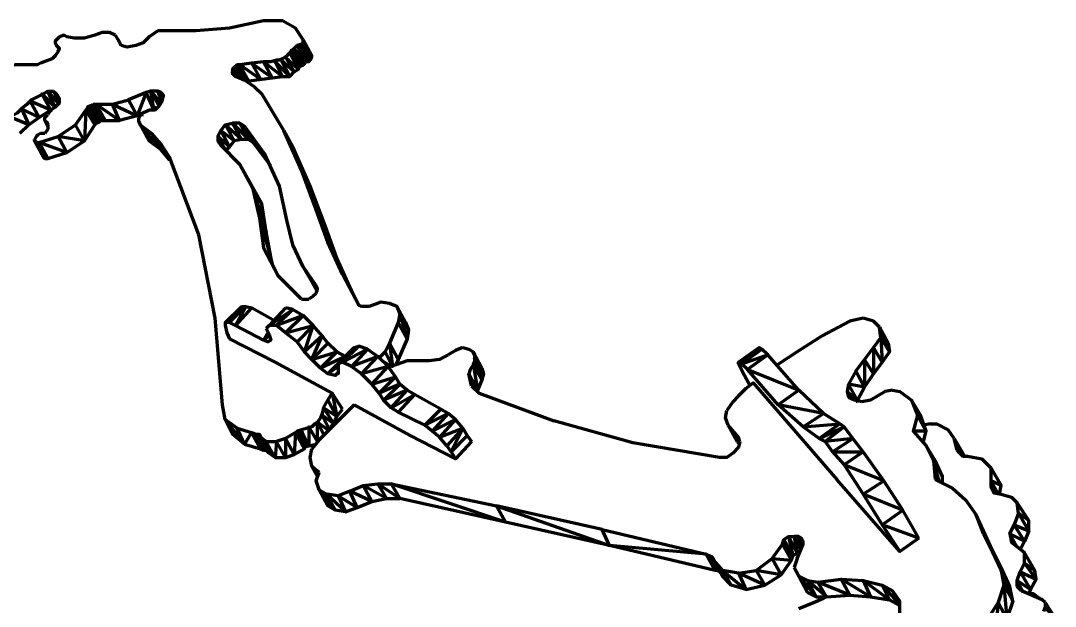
# Model space of a CAD drawing. Header units: inches. Extents: x -243 to 239, y -353 to 248.
# Drawn here: x 114.1 to 231.7, y -127.8 to -61.2 of the extents above; entities that cross this region are included whole.
import ezdxf

# ---------------------------------------------------------------- set-up
doc = ezdxf.new("R2010")
doc.units = ezdxf.units.IN
doc.layers.add('P', color=250, linetype='CONTINUOUS', lineweight=100)

msp = doc.modelspace()

# ---------------------------------------------------------------- linework, layer by layer
at = {"layer": 'P', "color": 151, "linetype": 'CONTINUOUS'}
for points in [[(141.67, -61.17), (137.83, -62), (134, -62.33), (130.17, -62.33)], [(146.17, -63.33), (145.33, -62), (143.83, -61.17), (141.67, -61.17)], [(118.33, -63.17), (118, -63.5), (118, -63.67), (118.5, -64.5)], [(118.5, -63), (118.33, -63.17)], [(119, -62.83), (118.5, -63)], [(119, -63), (119, -62.83), (119, -63)], [(119.33, -63), (119, -62.83)], [(120.17, -63.17), (119.33, -63)], [(121.33, -63.17), (120.17, -63.17)], [(122.5, -62.83), (121.33, -63.17)], [(124.83, -62.83), (124.17, -62.5), (123.33, -62.5), (122.5, -62.83)], [(124.83, -62.83), (125.17, -63.33), (125.5, -64)], [(128.67, -63), (128, -63.67), (127.17, -64), (126.17, -64.17), (125.5, -64)], [(129.67, -62.33), (129.17, -62.67), (128.67, -63)], [(130.17, -62.33), (129.67, -62.33)], [(147.17, -65.17), (146.17, -63.33)], [(146.17, -63.67), (146.17, -63.33)], [(118.33, -64.67), (118, -65.17), (117.67, -65.5)], [(118, -63.67), (118.17, -64), (118.5, -64.33)], [(118.33, -64.67), (118.5, -64.33), (118.17, -64), (118.5, -64.33)], [(145.17, -64.33), (144.67, -64.83), (144.33, -65.17), (143.83, -65.5), (143.5, -65.67), (143.17, -65.67), (142.5, -65.83), (142.17, -65.83), (141.67, -65.83)], [(145.17, -64.33), (146.17, -66.17), (144.83, -64.5), (145.83, -66.33), (144.67, -64.83)], [(146.5, -65.83), (145.17, -64.33), (145.5, -64), (146.5, -65.83)], [(146, -63.83), (147, -65.67), (145.83, -64), (146.83, -65.83), (145.5, -64)], [(146, -63.83), (145.5, -64)], [(147.17, -65.33), (146.17, -63.67), (146, -63.83), (147.17, -65.33), (147, -65.67), (146.83, -65.83)], [(147.17, -65.33), (147.17, -65.17), (146.17, -63.67)], [(117.67, -65.5), (116.33, -66)], [(141.67, -65.83), (140.33, -66), (139, -66.17), (138.67, -66.17)], [(141.67, -65.83), (142.67, -67.67), (140.33, -66), (141.33, -67.83), (139, -66.17)], [(142.67, -67.67), (143.83, -67.5), (141.67, -65.83)], [(144.17, -65.33), (145.17, -67), (143.67, -65.67), (144.67, -67.5), (143, -65.83)], [(143.83, -67.5), (143, -65.83)], [(144.17, -65.33), (145.67, -66.67), (144.67, -64.83)], [(146.83, -65.83), (146.5, -65.83), (146.17, -66.17)], [(115.33, -66.17), (113.5, -66.17), (111.67, -66.67), (109.83, -67.67)], [(116.33, -66), (116, -66.17), (115.33, -66.17)], [(138.67, -66.17), (138.33, -66.5), (138.17, -66.67), (138.17, -67)], [(138.5, -67.5), (138.17, -66.67)], [(138.5, -67.5), (138.17, -66.67)], [(138.17, -67), (138.17, -67.33)], [(138.17, -67), (138.17, -67.33)], [(138.17, -67.17), (138.17, -67)], [(139, -67.67), (138.33, -66.5), (138.67, -67.5)], [(139.5, -68), (138.67, -66.17), (140, -68), (139, -66.17)], [(139.17, -67.67), (138.67, -66.17)], [(143.83, -67.5), (144.67, -67.5), (145.17, -67), (145.67, -66.67), (145.83, -66.33)], [(145.83, -66.33), (146.17, -66.17)], [(139.67, -68), (138.5, -67.5), (138.17, -67.17)], [(139.67, -68), (140, -68)], [(139.67, -68), (140.67, -68.67), (141.5, -69.5)], [(140, -68), (142.67, -67.67)], [(117.17, -69.17), (116.67, -69.5), (116, -69.83), (115.33, -70.17), (114.83, -70.67), (114.17, -71.17), (113.67, -71.67), (113.17, -72), (112.67, -72.5)], [(118.33, -70.5), (117.17, -69.17)], [(118, -71), (117.17, -69.17)], [(117.17, -69.17), (117.83, -69.17)], [(117.83, -69.17), (118.5, -70.17)], [(118.5, -70.5), (117.83, -69.17)], [(117.83, -69.17), (118.17, -69.5)], [(128.83, -69.17), (129.17, -71.17), (128.33, -69.33), (127.33, -72), (126.33, -70.17)], [(130, -69.33), (129.67, -69.17), (128.83, -69.17), (128.33, -69.33), (126.33, -70.17)], [(129.33, -71.33), (129.83, -70.83), (128.83, -69.17)], [(128.83, -69.17), (130, -70.5)], [(130.17, -70), (129.67, -69.17)], [(130.17, -70.33), (129.67, -69.17)], [(130.17, -70.33), (130.33, -69.67), (130, -69.33), (130.33, -69.67)], [(130.33, -69.67), (130, -69.33)], [(118, -71), (116.5, -69.5), (117.5, -71.33), (115.17, -70.33), (116.17, -72.17), (114.17, -71.17), (115, -73), (113, -72.17)], [(118.5, -70.5), (118, -71)], [(118.5, -70.5), (118.5, -70), (118.17, -69.5)], [(124.5, -70.67), (126.33, -70.17)], [(130.17, -70.33), (129.83, -70.83)], [(144, -73.67), (141.5, -69.5)], [(117.5, -71.33), (116.17, -72.17), (115, -73), (114, -74)], [(117.5, -71.33), (117.17, -71.83)], [(118, -71), (117.5, -71.33)], [(117.5, -71.33), (117.67, -71.33)], [(121.5, -71.33), (121.33, -74.83), (120.33, -73)], [(120.33, -73), (121.5, -71.33)], [(122.33, -70.67), (123.17, -72.5), (122, -70.83), (123, -72.67), (121.67, -71), (122.67, -72.83), (121.5, -71.33), (122.5, -73)], [(122, -70.83), (121.67, -71), (121.5, -71.33)], [(122, -70.83), (122.33, -70.67)], [(122.33, -70.67), (123.67, -72.5), (122.67, -70.67)], [(122.33, -70.67), (122.67, -70.67)], [(122.67, -70.67), (125.33, -72.5)], [(122.67, -70.67), (124.5, -70.67)], [(124.5, -70.67), (127.33, -72), (125.33, -72.5), (124.5, -70.67)], [(128.67, -71.33), (127.67, -71.83)], [(129.33, -71.33), (128.67, -71.33)], [(129.5, -71), (128.83, -71.33)], [(116.83, -72.5), (116.83, -72.17), (117.17, -71.83)], [(116.83, -72.5), (117.17, -73.17), (116.83, -72.5), (117, -72.67), (117.17, -73)], [(117.17, -73), (117, -72.67), (117.17, -73)], [(122.5, -73), (122.67, -72.83), (123, -72.67)], [(123, -72.67), (123.17, -72.5), (123.67, -72.5)], [(123.67, -72.5), (125.33, -72.5)], [(127.33, -72), (128, -71.83)], [(127.5, -72.67), (127.5, -72.33), (127.67, -71.83)], [(127.5, -72.67), (128.5, -74.5), (128.67, -74.83), (127.5, -72.67), (127.67, -73), (128.67, -74.83)], [(138.17, -72.83), (139.17, -74.67), (137.33, -73), (138.17, -72.83)], [(140, -74.67), (139, -72.83), (138.17, -72.83), (140, -74.67), (139.17, -74.67), (138.33, -74.83)], [(140, -74.67), (140.5, -75), (139, -72.83), (139.5, -73.17), (140.5, -75)], [(116.33, -74), (116, -74.17)], [(116.83, -74), (116.33, -74)], [(117.17, -73.5), (116.83, -74)], [(117.17, -73), (117.17, -73.33), (117.17, -73.5)], [(118.33, -74.33), (120.33, -73)], [(121.33, -74.83), (122.5, -73)], [(128.67, -74.83), (130, -75.83), (127.67, -73), (129, -74), (130, -75.83)], [(140.83, -108.17), (141.33, -109.83), (140.33, -108), (139.5, -109.33), (138.67, -107.5), (137.33, -106.5), (139.5, -109.33), (138.17, -108.17), (137.33, -106.5), (137, -104.83), (136.17, -95), (134.33, -85.5), (131, -76.67), (130, -75.17), (131, -77), (130, -75.83), (130, -75.17), (129, -74)], [(137.33, -73), (138.33, -74.83), (136.83, -73.67), (137.83, -75.5), (136.5, -74.33), (137.33, -75.83)], [(137.33, -73), (136.83, -73.67), (136.5, -74.33), (136.5, -74.83)], [(142.5, -77.67), (140.5, -75), (141.83, -76.33), (139.5, -73.17)], [(148.67, -84.5), (147.67, -82.67), (147, -80), (146, -78.17), (145, -75.5), (144, -73.67)], [(146, -78.17), (144, -73.67)], [(115.83, -74.33), (115.67, -74.67)], [(116.67, -76.67), (115.67, -74.83), (115.67, -74.67)], [(116.83, -76.83), (116, -75), (115.67, -74.83), (116.83, -76.83), (116.67, -76.67)], [(116, -74.17), (115.83, -74.33)], [(116.83, -76.83), (117.17, -76.83), (116, -75)], [(116, -75), (116.17, -75)], [(119.33, -76.17), (116.17, -75), (118.33, -74.33)], [(117.17, -76.83), (116.17, -75)], [(117.17, -76.83), (119.33, -76.17), (118.33, -74.33)], [(121.33, -74.83), (118.33, -74.33)], [(119.33, -76.17), (121.33, -74.83)], [(137, -75.5), (136.5, -74.83)], [(136.83, -75.33), (136.5, -74.83)], [(138.33, -74.83), (137.83, -75.5), (137.33, -76)], [(140.5, -80.33), (139, -77.5), (136.83, -75.33)], [(144.33, -83.83), (143.5, -80), (141.83, -76.33)], [(147, -80), (145, -75.5)], [(139, -77.5), (141.5, -82), (140.5, -80.33)], [(149, -86.33), (147.67, -82.67), (146, -78.17)], [(140.5, -80.33), (142, -85.17), (141.17, -83.33)], [(141.17, -83.33), (140.5, -80.33)], [(148.67, -84.5), (147, -80)], [(142.67, -88.83), (142, -85.17), (141.5, -82)], [(141.17, -83.33), (142.67, -88.83)], [(141.17, -83.33), (141.67, -87), (143.33, -90.17)], [(147.17, -90.83), (146.17, -89.17), (145, -86.67), (144.33, -83.83)], [(150, -88.17), (149, -86.33), (148.67, -84.5)], [(152.5, -93.5), (151.67, -91.83), (150, -88.17), (148.67, -84.5)], [(143.33, -90.17), (142.67, -88.83), (141.67, -87)], [(149, -86.33), (151.67, -91.83), (150.67, -90)], [(150.67, -90), (149, -86.33)], [(143.33, -90.17), (142.67, -88.83)], [(147.83, -91.83), (146.17, -89.17), (147.67, -91.33)], [(146, -92.83), (143.33, -90.17)], [(152.5, -93.5), (150.67, -90)], [(150.67, -90), (152.5, -93.5), (152.83, -93.67)], [(147.17, -90.83), (147.83, -92)], [(147.67, -92.17), (147.83, -91.67), (147.67, -91.33)], [(146, -92.83), (146.33, -92.83), (146.83, -92.83)], [(147.67, -92.17), (147.33, -92.5), (146.83, -92.83)], [(153.67, -93.67), (153.17, -93.67), (152.83, -93.67)], [(157.83, -95.5), (156.83, -93.67), (156, -93.33), (155, -93.17), (153.67, -93.67)], [(156.83, -93.67), (157.17, -94.5), (157, -95.5), (156, -97.83), (155.5, -98.83), (154.83, -99.5)], [(157.83, -95.5), (158.17, -96.33), (156.83, -93.67)], [(157.17, -94.5), (158, -97.33), (157, -95.5)], [(157.17, -94.5), (158.17, -96.33)], [(158.17, -96.33), (158, -97.33), (157, -99.67), (156.67, -100.33)], [(157, -99.67), (156, -97.83), (156.33, -100.5), (155.5, -98.83)], [(156.17, -100.5), (155.17, -99.83)], [(150.67, -105.33), (149.5, -103.5), (143, -100)], [(148.5, -105.17), (149, -104.33), (149.5, -103.5)], [(149.5, -103.5), (150, -106.17), (149, -104.33)], [(148.5, -105.17), (148.33, -105.83), (148.17, -106.33), (147.83, -106.83), (147.5, -107), (147.17, -107.33), (146.67, -107.5), (146, -107.67), (145.5, -107.83)], [(150, -106.17), (148.5, -105.17), (149.67, -107), (148.33, -106)], [(149.33, -107.33), (149.67, -107), (150, -106.17), (150.67, -105.33)], [(148.5, -108.17), (147.83, -106.83), (149, -107.67)], [(147.83, -109), (147.83, -106.83)], [(149.17, -107.67), (148.33, -106)], [(138.67, -107.5), (140.33, -108), (140.83, -108.17)], [(141.17, -108.17), (141.67, -110), (140.83, -108.17), (141.17, -108.17)], [(147.83, -109), (146.83, -107.33), (146.83, -109.5), (146, -107.83), (146.67, -109.5), (145.67, -107.83), (146.33, -109.67), (145.5, -107.83), (146.33, -109.83), (145.33, -108), (145.17, -110.5), (144.17, -108.67), (144.17, -110.83), (143.17, -109), (143, -110.83), (142, -109), (141.33, -108.5), (143, -110.83), (142.33, -110.33), (142, -110), (141.17, -108.17)], [(142.33, -110.33), (141.17, -108.17), (141.33, -108.5), (142.33, -110.33)], [(145.33, -108), (144.17, -108.67), (143.17, -109)], [(145.33, -108), (145.5, -107.83)], [(139.5, -109.33), (141.33, -109.83), (141.67, -110)], [(142, -109), (143.17, -109)], [(146.33, -109.67), (146.67, -109.5), (146.83, -109.5), (147.67, -109.33)], [(141.67, -110), (142, -110)], [(143, -110.83), (144.17, -110.83), (145.17, -110.5), (146.33, -109.83), (146.33, -109.67)]]:
    msp.add_lwpolyline(points, dxfattribs=at)
at = {"layer": 'P', "color": 0, "linetype": 'CONTINUOUS'}
for points in [[(139.17, -93.67), (137.83, -95.5), (137.33, -95.5), (139.17, -93.67)], [(139.17, -93.67), (139.67, -93.67), (137.83, -95.5)], [(139.67, -93.67), (140.33, -93.83), (138.5, -95.83)], [(138.5, -95.83), (139.67, -93.67)], [(143, -95.33), (140.33, -93.83)], [(144.17, -93.83), (142.33, -95.83), (142, -96.17)], [(145, -94), (143.17, -95.83), (142.33, -95.83), (145, -94), (144.17, -93.83)], [(145, -94), (146.17, -94.67), (143.17, -95.83)], [(144.17, -96.67), (146.17, -94.67)], [(147.33, -95.83), (146.17, -94.67)], [(137.33, -95.5), (137.33, -95.83), (137.5, -96.67), (137.83, -97.33)], [(138.5, -95.83), (137.83, -95.5)], [(142.17, -96.67), (141.67, -97.5), (138.5, -95.83)], [(142, -96.17), (142.33, -96.83)], [(145.5, -97.67), (144.17, -96.67), (143.17, -95.83)], [(144.17, -96.67), (147.33, -95.83)], [(147.17, -99.67), (148.33, -97), (146.33, -98.83), (147.33, -95.83), (145.5, -97.67)], [(149, -97.83), (148.33, -97), (147.33, -95.83)], [(137.83, -97.33), (143, -100)], [(142.33, -96.83), (142.5, -97.5), (142.17, -97.67), (142.5, -97.5), (142.17, -97.67), (141.67, -97.5), (142.33, -97)], [(147.17, -99.67), (146.33, -98.83), (145.5, -97.67)], [(149, -97.83), (147.17, -99.67), (150, -98.83), (148.17, -100.67)], [(151, -99.33), (150, -98.83), (149, -97.83)], [(150.17, -100.17), (152, -98.33), (152.5, -98.17), (150.17, -100.17)], [(152.5, -98.17), (150.67, -100), (150.17, -100.17)], [(153.5, -98.5), (151.67, -100.5), (150.67, -100), (153.5, -98.5), (152.5, -98.17)], [(153.5, -98.5), (154.67, -99.33), (151.67, -100.5)], [(149, -101.33), (148.17, -100.67), (147.17, -99.67)], [(150.17, -101.17), (149.83, -101.5), (149, -101.33), (151, -99.33), (148.17, -100.67)], [(151, -99.33), (151, -99.33)], [(152.83, -101.33), (154.67, -99.33)], [(157.17, -102.5), (156.67, -101.67), (155.83, -100.5), (154.67, -99.33)], [(150.17, -100.5), (149, -101.33)], [(150.17, -100.83), (150.17, -101.33), (149.83, -101.5), (150.17, -101.17)], [(150.17, -100.17), (150.17, -100.83)], [(152.83, -101.33), (151.67, -100.5)], [(154, -102.5), (155.83, -100.5), (152.83, -101.33)], [(154, -102.5), (152.83, -101.33)], [(154, -102.5), (156.67, -101.67), (154.83, -103.5)], [(154.83, -103.5), (154, -102.5)], [(156.17, -105.17), (158.83, -103.67), (157, -105.67), (156.17, -105.17), (158, -103.17), (155.33, -104.33), (157.17, -102.5), (154.83, -103.5)], [(158, -103.17), (157.17, -102.5)], [(161.83, -105.33), (158.83, -103.67), (158, -103.17)], [(155.33, -104.33), (154.83, -103.5)], [(156.17, -105.17), (155.33, -104.33)], [(162.67, -105.83), (160.83, -107.83), (160, -107.17), (162.67, -105.83), (161.83, -105.33), (160, -107.17), (157, -105.67)], [(160.83, -107.83), (163.5, -106.5), (161.67, -108.5)], [(161.67, -108.5), (164.33, -107.5), (163.5, -106.5), (162.67, -105.83)], [(162.5, -109.5), (161.67, -108.5), (160.83, -107.83)], [(164.83, -108.33), (163, -110.17), (164.33, -107.5), (162.5, -109.5)], [(164.33, -107.5), (164.83, -108.33), (165.33, -109)], [(165.33, -109), (163.5, -111), (158.33, -108.33)], [(162.5, -109.5), (163, -110.17), (163.5, -111)]]:
    msp.add_lwpolyline(points, dxfattribs=at)
at = {"layer": 'P', "color": 141, "linetype": 'CONTINUOUS'}
for points in [[(209.83, -95), (208.33, -95.33)], [(211.67, -96), (211, -95.33), (209.83, -95)], [(208.33, -95.33), (205.17, -97), (202.33, -98.83), (200, -100.33)], [(211.67, -96), (212.83, -98.83), (211.83, -97.17), (212, -100)], [(212.67, -97.83), (211.67, -96)], [(211.83, -97.17), (211.67, -96)], [(211.83, -97.17), (211, -98.33), (210, -99.67)], [(164.33, -98.33), (163.5, -98.67), (162.67, -99.17)], [(164.33, -98.33), (165, -98.5), (165.5, -98.83), (165.67, -99.17), (165.67, -99.5), (165.67, -99.83), (165.5, -100.33), (165.17, -100.83), (165, -101.33)], [(212, -100), (211, -98.33), (211, -101.33), (210, -99.67), (210, -102.83), (208.17, -102.5)], [(212.67, -97.83), (212.83, -98.83), (212, -100), (211, -101.33)], [(158, -99.83), (156.17, -100.5), (155.83, -100.67)], [(160.5, -99.83), (158, -99.83)], [(162.67, -99.17), (161.67, -99.67), (160.5, -99.83)], [(165.67, -99.5), (166.67, -101.33), (165.5, -98.83)], [(166.5, -100.67), (165.5, -98.83)], [(166.5, -102), (165.67, -99.5)], [(209, -101), (210, -99.67)], [(166.5, -102), (165.5, -100.17), (166, -103.17), (165, -101.33), (165.67, -103)], [(166.5, -100.67), (166.67, -101.33), (166.5, -102), (166, -103.17)], [(209, -101), (208.17, -102.5), (208, -103.33), (208.17, -104)], [(210, -102.83), (209, -101)], [(165.33, -102.67), (165, -101.33)], [(210, -102.83), (211, -101.33)], [(165.33, -102.67), (166.17, -103.5), (174.67, -106.67)], [(196.5, -103), (195.67, -103.83)], [(196.5, -103), (197.33, -102.33), (206.83, -113.33)], [(208.5, -104.17), (208, -103.33), (209.17, -104.33), (208.17, -102.5)], [(209, -104.5), (209.17, -104.33), (210, -102.83)], [(213.17, -103.17), (212.33, -103.33), (211.5, -103.83)], [(213.17, -103.17), (214, -103.33), (215.33, -104.33)], [(195, -104.5), (194.33, -105.5)], [(195.67, -103.83), (195, -104.5)], [(208.83, -104.33), (208.17, -104)], [(209.67, -104.5), (208.83, -104.33)], [(211.5, -103.83), (210.67, -104.33), (209.67, -104.5)], [(216, -106), (216.33, -106), (215.33, -104.33)], [(215.33, -104.33), (216, -106), (215.5, -107.83), (217, -109.5), (217.83, -111.17), (218, -113.33)], [(152, -104.83), (148, -108.83)], [(158.33, -108.33), (152, -104.83)], [(194.5, -107.17), (194.17, -106.33), (194.33, -105.5)], [(193.5, -110.83), (183.67, -109.17), (174.67, -106.67)], [(216, -106), (217, -107.83), (215.5, -107.83)], [(217, -107.83), (216.33, -106)], [(194.5, -107.17), (195.5, -109)], [(195.83, -109), (195.67, -108.5), (194.5, -107.17)], [(216.67, -109), (217, -107.83)], [(148, -108.83), (147.17, -109.83)], [(195.83, -109), (195.67, -109.67), (195, -110.33), (194.33, -110.83), (193.5, -110.83)], [(195.5, -109), (195.67, -109.17)], [(147.83, -113), (147.17, -111.83), (147, -110.83), (147.17, -109.83)], [(217, -109.5), (218.83, -113), (217.83, -111.17)], [(218, -111.17), (217, -109.5)], [(218.5, -113.67), (217.83, -111.17)], [(218.83, -113.83), (218.83, -113), (218, -111.17)], [(147.17, -111.83), (148, -112.83)], [(147.17, -111.83), (148, -112.5)], [(149, -116.33), (148, -114.5), (147.67, -113.5), (148, -112.5)], [(154.67, -113.83), (155.67, -115.5), (153, -114), (154, -115.83), (151.5, -114.67)], [(151.5, -114.67), (153, -114)], [(153, -114), (154.67, -113.83)], [(155.67, -115.5), (157.17, -115.5), (154.67, -113.83), (156.17, -113.83), (157.17, -115.5)], [(168.17, -116.33), (169.17, -118.17), (156.17, -113.83), (168.17, -116.33)], [(218, -113.33), (220, -114.33), (221.5, -115.67), (222.67, -117.33)], [(148.83, -115), (149.83, -116.83), (148, -114.5), (148.83, -115)], [(151.5, -114.67), (150.17, -115.17), (148.83, -115)], [(150.17, -115.17), (151, -117), (148.83, -115)], [(150.17, -115.17), (152.33, -116.5), (151.5, -114.67)], [(151, -117), (149.83, -116.83), (149, -116.33)], [(151, -117), (152.33, -116.5), (154, -115.83)], [(154, -115.83), (155.67, -115.5)], [(180.17, -119), (192, -121.83), (181, -120.83), (180.17, -119), (168.17, -116.33), (181, -120.83), (169.17, -118.17), (157.17, -115.5)], [(223.5, -119.17), (222.67, -117.33)], [(223.5, -119.5), (224.5, -121.33), (222.67, -117.33)], [(223.5, -119.5), (222.67, -117.33)], [(195.67, -124), (197.67, -123.67), (199.5, -122.33), (200.67, -120.67), (200.83, -120.17), (201.33, -119.83)], [(202.67, -121.17), (202, -119.83), (202.33, -121.67), (201.33, -119.83), (201.83, -122), (200.83, -120.17)], [(201.33, -119.83), (202, -119.83)], [(203, -120.67), (202.5, -119.83), (202, -119.83), (202.83, -120.83)], [(203, -120.5), (202.5, -119.83), (202.83, -120)], [(224.5, -121.33), (223.5, -119.17)], [(223.5, -119.5), (225.5, -123.33), (224.5, -121.5)], [(224.5, -121.5), (223.5, -119.5)], [(193.33, -123.67), (193, -123.67), (192.33, -122), (192, -121.83), (193, -123.67), (181, -120.83)], [(199.5, -122.33), (201.67, -122.5), (200.67, -120.67)], [(201.83, -122), (200.67, -120.67)], [(202.33, -122.33), (203, -120.67), (203, -120.33), (202.83, -120)], [(193.67, -124), (192.67, -122.17), (192.33, -122), (193.67, -124), (193.33, -123.67), (192.33, -122)], [(193.67, -124), (193.83, -124.33), (192.67, -122.17), (192.83, -122.5), (193.83, -124.33)], [(198.67, -125.33), (200.5, -124.17), (201.67, -122.5), (201.83, -122), (202.33, -121.67)], [(202.33, -121.67), (202.5, -121.67)], [(225.5, -123.33), (224.5, -121.33)], [(224.5, -121.5), (226.5, -125.5), (225.5, -123.67)], [(224.5, -121.5), (225.5, -123.67), (225.83, -125.33)], [(193.83, -123.67), (194.83, -125.33), (192.83, -122.5), (193.83, -123.67)], [(199.5, -122.33), (200.5, -124.17), (197.67, -123.67), (198.67, -125.33), (195.67, -124), (196.5, -125.83)], [(202.33, -122.33), (202, -123.33)], [(203.5, -126.17), (202.5, -124.33), (202, -123.33)], [(226.83, -127.17), (226.5, -125.5), (225.5, -123.33)], [(195.67, -124), (193.83, -123.67), (196.5, -125.83), (194.83, -125.33), (193.83, -124.33)], [(204.5, -126.67), (203.5, -124.83), (202.5, -124.33), (204.5, -126.67), (203.5, -126.17)], [(225.83, -125.33), (226.83, -127.17), (225.5, -123.67)], [(196.5, -125.83), (198.67, -125.33)], [(204.5, -126.67), (205.67, -126.67), (203.5, -124.83)], [(203.5, -124.83), (204.67, -125)], [(209.83, -124.83), (210.67, -126.67), (207.33, -124.67), (208.33, -126.5), (204.67, -125)], [(204.67, -125), (207.33, -124.67)], [(205.67, -126.67), (204.67, -125)], [(207.33, -124.67), (209.83, -124.83)], [(210.67, -126.67), (212.83, -127), (209.83, -124.83), (212, -125.33), (212.83, -127)], [(214, -127.5), (212, -125.33), (213.17, -126)], [(225.83, -125.33), (226.17, -129.17), (225.17, -127.33), (224.83, -131), (224, -129.17), (223.67, -132), (222.67, -130.17), (222.17, -133), (221.17, -131.17), (220.5, -133.5), (219.67, -131.83), (218.33, -134), (217.33, -132.17)], [(225.83, -125.33), (225.17, -127.33), (224, -129.17)], [(205.67, -126.67), (208.33, -126.5)], [(208.33, -126.5), (210.67, -126.67)], [(215.17, -132.17), (214, -130.5), (214, -128.67), (214, -127.17), (213.17, -126), (214, -127.33)], [(214, -127.33), (213.17, -126)], [(212.83, -127), (214, -127.67)], [(226.83, -127.17), (226.17, -129.17), (224.83, -131)]]:
    msp.add_lwpolyline(points, dxfattribs=at)
at = {"layer": 'P', "color": 231, "linetype": 'CONTINUOUS'}
for points in [[(196, -100.17), (198.33, -98.5), (195.67, -100), (198, -98.33), (198.33, -98.5)], [(205.33, -105.83), (202.5, -103.17), (200.17, -104.83), (196.67, -100.83), (202.5, -103.17), (199, -99.17), (198.33, -98.5)], [(196, -100.17), (199, -99.17), (196.67, -100.83)], [(195.67, -100.17), (195.67, -100), (196, -100.17)], [(197, -102.67), (196.33, -101.5), (195.67, -100.17)], [(196.67, -100.83), (196, -100.17)], [(203, -107.33), (205.33, -105.83), (200.17, -104.83)], [(205.5, -109), (204.83, -108.67), (203, -107.33), (200.17, -104.83)], [(203, -107.33), (207.17, -107), (204.83, -108.67)], [(204.83, -108.67), (207.67, -107.33), (207.17, -107), (205.33, -105.83)], [(208.67, -108.67), (207.67, -107.33), (205.5, -109)], [(206.33, -110.17), (208.67, -108.67), (205.5, -109)], [(205.5, -109), (206.33, -110.17), (207.67, -111.67), (209.83, -115)], [(212.17, -113.5), (209.83, -110.17), (208.67, -108.67)], [(206.33, -110.17), (209.83, -110.17), (207.67, -111.67)], [(216.17, -120), (212, -118.5), (214.33, -116.83), (209.83, -115), (212.17, -113.5), (207.67, -111.67)], [(216.17, -120), (214, -121.5), (206.83, -113.33)], [(216.17, -120), (214.33, -116.83), (212.17, -113.5)], [(209.83, -115), (212, -118.5), (214, -121.5)]]:
    msp.add_lwpolyline(points, dxfattribs=at)
at = {"layer": 'P', "color": 241, "linetype": 'CONTINUOUS'}
for points in [[(217.5, -107), (216.67, -107.17)], [(217.5, -107), (218.17, -107), (219.5, -107.67)], [(220.17, -108.67), (219.5, -107.67)], [(220.17, -108.67), (221.33, -110.67), (220.5, -110)], [(220.5, -110), (220.17, -108.67)], [(221, -110.33), (220.5, -110)], [(220.83, -110.33), (220.5, -110)], [(220.83, -110.33), (221.17, -110.67), (221.67, -110.67)], [(221.67, -110.67), (223.33, -111), (224.33, -112)], [(224.33, -112), (225.5, -114), (224.33, -113.5)], [(224.33, -112), (224.33, -114.17)], [(225.17, -115), (224.33, -113.5)], [(225.33, -115), (225.5, -114)], [(224.83, -114.83), (224.33, -114.17)], [(224.33, -114.17), (224.67, -114.83), (225.5, -115), (226.67, -115.33), (227.33, -116)], [(228.67, -118), (227.33, -116)], [(227.5, -117.17), (227.33, -116)], [(228.67, -119.17), (227.5, -117.17), (227, -118.5), (228.67, -119.17), (228.17, -120.33)], [(228.67, -119.17), (228.67, -118), (227.5, -117.17)], [(226.5, -119.5), (227, -118.5)], [(228.17, -120.33), (227, -118.5)], [(227.33, -121), (226.5, -119.5), (228.17, -120.33)], [(226.5, -119.5), (226.67, -120.5), (227.33, -121)], [(228.17, -121.67), (227.33, -121)], [(227.67, -121.33), (228.17, -120.33)], [(229.33, -123.67), (228.17, -121.67)], [(228.17, -122.83), (228.17, -121.67)], [(229.5, -124.67), (228.17, -122.83), (227.67, -123.83), (229.5, -124.67), (228.83, -125.83)], [(229.5, -124.67), (229.33, -123.67), (228.17, -122.83)], [(227.33, -124.83), (227.67, -123.83), (228.83, -125.83)], [(228, -126.17), (227.33, -124.83), (228.83, -125.83), (228.67, -126.33)], [(227.33, -125.5), (227.33, -124.83)], [(227.83, -126), (227.33, -125.5)], [(202.5, -128), (204.17, -127.33), (205.33, -126.83)], [(205.67, -126.67), (205.33, -126.83)], [(230.17, -127), (227.83, -126)], [(230.5, -127.33), (230.17, -127)], [(230.5, -127.33), (230.5, -127.83), (230.33, -128.33)], [(230.5, -127.33), (231.67, -129.17), (230.5, -127.83)]]:
    msp.add_lwpolyline(points, dxfattribs=at)
at = {"layer": 'P', "color": 161, "linetype": 'CONTINUOUS'}
for points in [[(229.83, -126.83), (229.17, -126.33), (228.67, -126.33)], [(229.83, -126.83), (230, -126.83)], [(229.83, -126.83), (230, -126.83)]]:
    msp.add_lwpolyline(points, dxfattribs=at)

doc.saveas('drawing.dxf')
